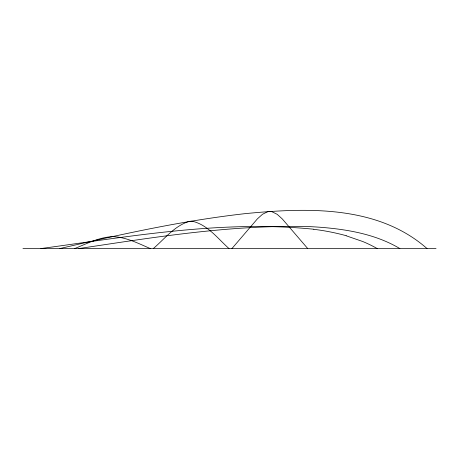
<?xml version="1.0" encoding="UTF-8"?>
<svg xmlns="http://www.w3.org/2000/svg" width="459" height="459" viewBox="0 0 459 459"><rect width="100%" height="100%" fill="white"/><g stroke="black" fill="none" stroke-linecap="round" stroke-linejoin="round"><path stroke-width="0.69" d="M231.927 248.566L257.384 218.868L262.496 214.267L267.626 211.754A478.272 66.561 90 0 1 272.032 211.765L277.161 214.301L282.268 218.914L307.731 248.566M153.312 248.566C164.546 238.955 174.431 225.954 188.97 221.433A748.399 104.159 -90 0 1 192.625 221.301C207.784 224.916 217.841 238.628 229.012 248.566M74.697 248.566C86.889 243.603 99.121 237.297 112.495 236.643C125.921 236.982 138.205 243.373 150.3 248.566M59.859 248.566C121.136 234.274 182.745 220.636 245.353 213.619C306.853 207.68 377.55 205.053 427.048 248.566M78.839 248.566C154.93 237.171 231.514 224.617 308.706 226.597A352.644 352.644 0 0 1 321.162 227.331C348.324 229.517 376.139 234.44 399.864 248.566M40.874 248.566C131.142 236.305 222.5 219.913 313.818 229.242M22.95 248.566L436.05 248.566M346.155 235.777L362.851 241.56A126.535 126.535 0 0 1 377.183 248.56M313.813 229.316A226.23 226.23 0 0 1 346.178 235.691"/></g></svg>
